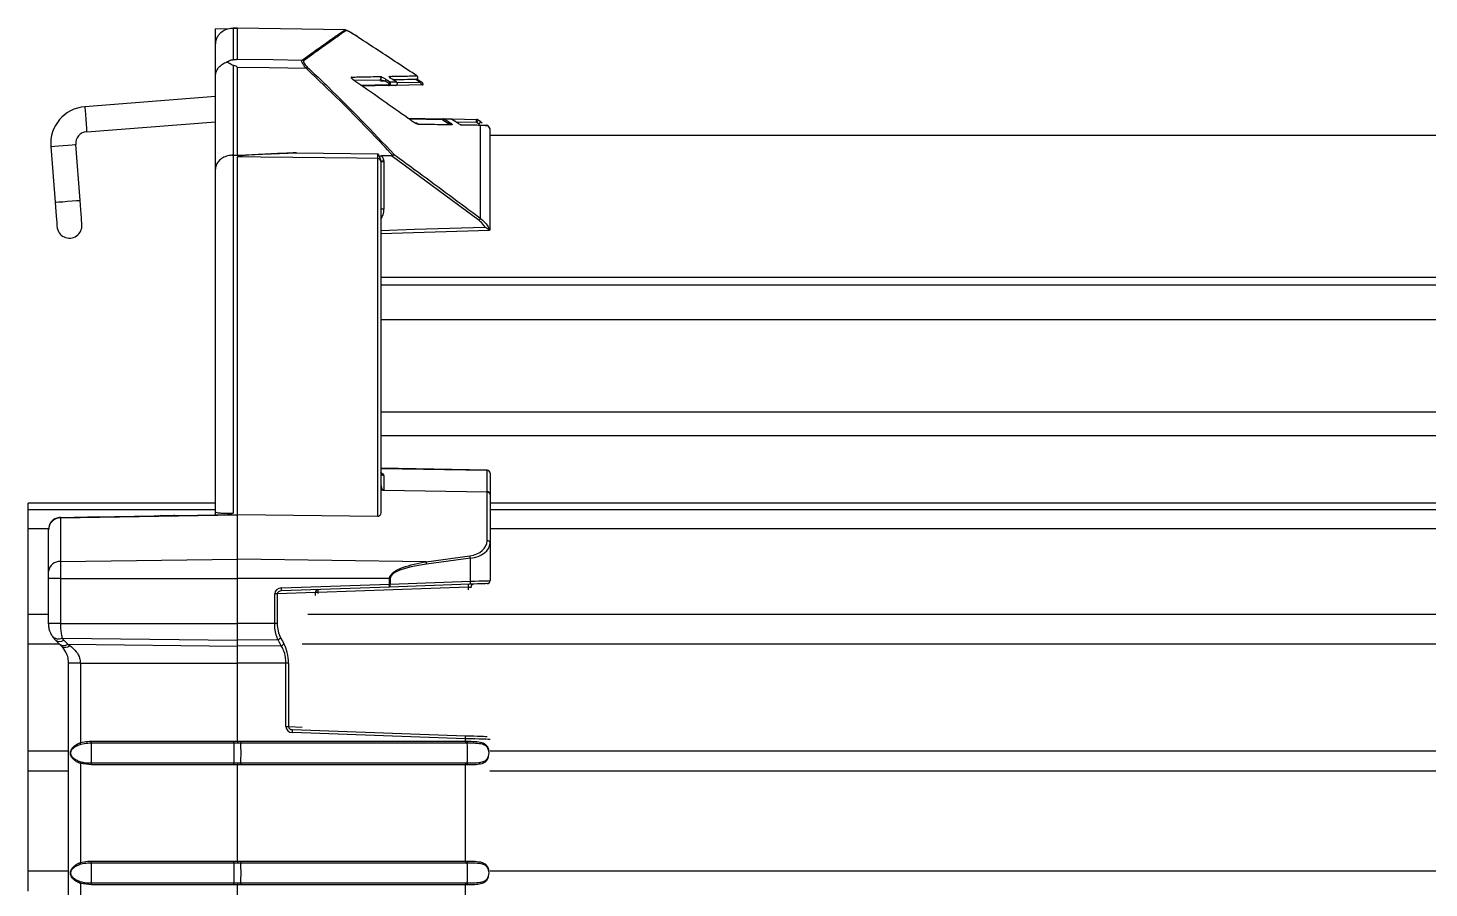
# Model space of a CAD drawing. Extents: x 7 to 135, y 3 to 97.
# Drawn here: x 86.81 to 93.83, y 41.46 to 45.77 of the extents above; entities that cross this region are included whole.
import ezdxf

# ---------------------------------------------------------------- set-up
doc = ezdxf.new("R2010")
doc.units = 0
doc.header["$MEASUREMENT"] = 0
doc.layers.add('OBJECT', color=7, linetype='CONTINUOUS')

msp = doc.modelspace()

# ---------------------------------------------------------------- linework, layer by layer
at = {"layer": 'OBJECT'}
for p, q in [((87.8131, 45.7642), (87.7501, 45.7653)), ((87.7501, 45.7064), (87.7501, 45.7653)), ((87.8601, 45.7692), (87.8384, 45.7688)), ((87.8385, 45.7687), (87.8601, 45.7691)), ((87.8385, 45.7687), (87.8385, 45.6107)), ((88.3981, 45.7598), (87.8601, 45.7692)), ((87.8601, 45.7691), (87.8601, 45.7692)), ((87.8601, 45.6136), (87.8601, 45.7691)), ((88.3975, 45.7597), (87.8601, 45.7691)), ((87.7501, 45.6827), (87.7541, 45.7092)), ((87.7501, 45.6827), (87.7501, 45.7064)), ((87.7501, 45.5252), (87.7501, 45.6827)), ((87.7501, 45.0621), (87.7501, 45.5252)), ((87.8385, 45.582), (87.8385, 45.1327)), ((87.8601, 45.1328), (87.8601, 45.5721)), ((88.6204, 45.5272), (88.6236, 45.5273)), ((88.7591, 45.5298), (88.7592, 45.5298)), ((88.5719, 45.5083), (88.4481, 45.5062)), ((88.4778, 45.4837), (88.6164, 45.4861)), ((88.6165, 45.4811), (88.4848, 45.4788)), ((88.5996, 45.5038), (88.5768, 45.5034)), ((88.6213, 45.4891), (88.5996, 45.5038)), ((88.6164, 45.4861), (88.6165, 45.4811)), ((88.7852, 45.484), (88.6524, 45.4817)), ((88.6587, 45.4968), (88.7728, 45.4988)), ((88.7728, 45.4988), (88.7536, 45.5115)), ((88.7539, 45.5115), (88.7539, 45.5115)), ((87.7501, 45.4257), (87.0962, 45.3748)), ((88.7142, 45.3179), (88.8868, 45.3149)), ((88.8867, 45.3099), (88.7215, 45.3127)), ((88.9338, 45.3128), (88.9333, 45.3131)), ((88.9368, 45.314), (89.0576, 45.3119)), ((87.1059, 45.2502), (87.7501, 45.3003)), ((88.7509, 45.2942), (88.7596, 45.2941)), ((88.7642, 45.289), (88.7642, 45.289)), ((88.7642, 45.289), (88.9301, 45.2861)), ((88.914, 45.2914), (88.8867, 45.3099)), ((89.0576, 45.2969), (88.9545, 45.2987)), ((88.9781, 45.2853), (89.0731, 45.2836)), ((89.0704, 45.2884), (89.0576, 45.2969)), ((89.0655, 45.3093), (89.0783, 45.3008)), ((89.0783, 45.3008), (89.0862, 45.2942)), ((89.0783, 44.8161), (89.0783, 45.2818)), ((89.1181, 45.278), (89.118, 45.278)), ((89.1251, 44.7605), (89.1251, 45.2639)), ((86.9261, 45.1761), (86.9478, 44.8969)), ((87.0724, 44.9066), (87.0507, 45.1857)), ((96.9221, 45.2308), (89.1251, 45.2308)), ((87.8324, 45.1322), (87.8333, 45.1323)), ((87.8333, 45.1323), (87.8385, 45.1324)), ((87.8385, 45.1324), (87.8601, 45.1328)), ((87.8385, 45.1327), (87.8601, 45.1328)), ((87.8385, 45.1324), (87.8385, 43.3404)), ((87.8601, 45.1328), (88.1557, 45.1444)), ((87.8601, 43.3323), (87.8601, 45.1251)), ((88.1557, 45.1444), (88.5634, 45.1389)), ((88.5634, 43.3242), (88.5634, 45.1156)), ((88.5781, 45.1026), (88.577, 45.1095)), ((88.5781, 45.1017), (88.5781, 45.1026)), ((88.5781, 45.1017), (88.5781, 43.3422)), ((88.5781, 45.1017), (88.5928, 45.1017)), ((88.6316, 45.129), (88.581, 45.1293)), ((88.5928, 45.1031), (88.5928, 45.1017)), ((88.5928, 45.1017), (88.5928, 44.8646)), ((89.0704, 44.8053), (88.6316, 45.129)), ((87.7501, 43.3467), (87.7501, 45.0621)), ((88.5781, 44.8646), (88.5928, 44.8646)), ((88.5781, 44.741), (89.1224, 44.7578)), ((89.1231, 44.7587), (89.1241, 44.7584)), ((96.2148, 44.52), (88.5781, 44.52)), ((96.2141, 44.4827), (88.5781, 44.4827)), ((96.2361, 44.3081), (88.5781, 44.3081)), ((96.6472, 43.8457), (88.5781, 43.8457)), ((96.9221, 43.7275), (88.5781, 43.7275)), ((89.1104, 43.5561), (88.5781, 43.5654)), ((89.1104, 43.5544), (88.5781, 43.5632)), ((88.5928, 43.529), (88.5928, 43.4562)), ((89.1104, 43.5544), (89.1104, 43.5561)), ((89.1104, 43.448), (89.1104, 43.5544)), ((89.1251, 43.5411), (89.1251, 43.54)), ((89.1251, 43.54), (89.1251, 43.4337)), ((88.5928, 43.454), (88.5928, 43.4562)), ((88.5928, 43.4562), (89.1104, 43.448)), ((89.1104, 43.4458), (88.5928, 43.454)), ((89.1104, 43.2033), (89.1104, 43.4458)), ((89.1251, 43.4337), (89.1251, 43.1911)), ((87.7501, 43.3914), (86.8121, 43.3914)), ((86.8121, 43.3578), (86.8121, 43.3914)), ((86.8121, 43.2629), (86.8121, 43.3578)), ((87.7501, 43.3578), (86.8121, 43.3578)), ((96.9121, 43.3914), (89.1251, 43.3914)), ((96.9121, 43.3578), (89.1251, 43.3578)), ((86.9741, 43.3169), (87.8601, 43.3323)), ((86.9741, 43.3194), (87.1122, 43.3218)), ((86.9741, 43.3194), (86.9741, 43.3169)), ((86.9741, 43.3169), (86.9741, 43.0981)), ((87.4439, 43.3254), (87.1459, 43.3202)), ((87.4774, 43.3282), (87.5422, 43.3293)), ((87.7451, 43.3306), (87.5759, 43.3277)), ((87.7501, 43.3308), (87.7451, 43.3306)), ((87.7501, 43.3311), (87.7501, 43.3308)), ((87.7968, 43.3312), (87.8601, 43.3323)), ((87.8085, 43.3321), (87.7968, 43.3312)), ((87.8085, 43.3321), (87.8601, 43.3323)), ((87.8601, 43.1107), (87.8601, 43.3323)), ((88.5634, 43.3242), (87.8601, 43.3323)), ((86.8121, 42.8338), (86.8121, 43.2629)), ((86.9152, 43.2629), (86.8121, 43.2629)), ((86.9151, 43.2572), (86.9151, 43.2594)), ((86.9151, 43.0496), (86.9151, 43.2572)), ((96.9121, 43.2629), (89.1251, 43.2629)), ((89.1251, 43.1911), (89.1251, 43.0028)), ((86.9741, 43.0981), (87.8601, 43.1107)), ((86.9741, 43.0981), (86.9741, 43.0136)), ((87.8601, 43.0136), (87.8601, 43.1107)), ((88.8049, 43.0973), (87.8601, 43.1107)), ((88.8049, 43.0973), (89.0237, 43.127)), ((89.0266, 43.1149), (88.8079, 43.0852)), ((89.0266, 42.9998), (89.0266, 43.1149)), ((86.9151, 43.0136), (86.9151, 43.0496)), ((86.9151, 42.789), (86.9151, 43.0136)), ((86.9741, 43.0136), (86.9151, 43.0136)), ((86.9741, 43.0136), (86.9741, 42.789)), ((86.9741, 43.0136), (87.8601, 43.0136)), ((88.6219, 43.0136), (87.8601, 43.0136)), ((87.8601, 42.789), (87.8601, 43.0136)), ((88.6248, 43.0136), (88.6219, 43.0136)), ((88.6219, 42.9858), (88.6219, 43.0136)), ((88.6248, 43.0136), (88.6248, 42.9858)), ((88.6248, 42.9858), (89.0266, 42.9998)), ((88.0471, 42.789), (88.0471, 42.9366)), ((88.0599, 42.9366), (88.0471, 42.9366)), ((88.2509, 42.9433), (88.0599, 42.9366)), ((88.0599, 42.9366), (88.0599, 42.789)), ((88.0806, 42.9669), (88.6219, 42.9858)), ((88.6221, 42.9708), (88.0809, 42.9519)), ((88.2638, 42.9433), (88.2509, 42.9433)), ((88.2509, 42.9278), (88.2509, 42.9433)), ((89.0166, 42.9695), (88.2638, 42.9433)), ((88.2638, 42.9433), (88.2638, 42.9382)), ((88.6219, 42.9858), (88.6248, 42.9858)), ((89.0239, 42.9848), (88.6221, 42.9708)), ((89.0166, 42.9561), (89.0166, 42.9695)), ((89.0312, 42.9705), (89.0293, 42.9704)), ((89.0293, 42.9704), (89.0293, 42.9662)), ((86.8121, 42.6853), (86.8121, 42.8338)), ((86.9151, 42.8338), (86.8121, 42.8338)), ((86.9741, 42.789), (86.9151, 42.789)), ((86.9741, 42.789), (87.8601, 42.789)), ((87.8601, 42.7042), (87.8601, 42.789)), ((88.0471, 42.789), (87.8601, 42.789)), ((88.0599, 42.789), (88.0471, 42.789)), ((96.9121, 42.8338), (88.2125, 42.8338)), ((88.0766, 42.7173), (88.0931, 42.6878)), ((86.8121, 42.1483), (86.8121, 42.6853)), ((86.9691, 42.6853), (86.8121, 42.6853)), ((86.9695, 42.685), (86.9503, 42.7042)), ((86.9831, 42.715), (87.8601, 42.7042)), ((86.9916, 42.7042), (87.0109, 42.685)), ((87.0109, 42.685), (87.8601, 42.6745)), ((87.0109, 42.685), (87.0213, 42.6777)), ((88.0637, 42.7067), (87.8601, 42.7042)), ((87.8601, 42.6745), (87.8601, 42.7042)), ((88.0803, 42.6772), (87.8601, 42.6745)), ((87.8601, 42.5896), (87.8601, 42.6745)), ((88.0803, 42.6772), (88.0637, 42.7067)), ((96.9121, 42.6853), (88.1854, 42.6853)), ((87.0741, 42.5896), (87.0151, 42.5896)), ((87.0151, 40.489), (87.0151, 42.5896)), ((87.0741, 42.5896), (87.8601, 42.5896)), ((87.0741, 42.5896), (87.0741, 42.1918)), ((88.103, 42.5896), (87.8601, 42.5896)), ((87.8601, 42.1985), (87.8601, 42.5896)), ((88.1159, 42.5896), (88.103, 42.5896)), ((88.103, 42.2721), (88.103, 42.5896)), ((88.1159, 42.5896), (88.1159, 42.2721)), ((88.103, 42.2721), (88.1159, 42.2721)), ((88.1159, 42.2721), (88.1854, 42.2697)), ((89.0023, 42.2116), (88.1366, 42.2419)), ((88.1369, 42.2568), (89.0025, 42.2266)), ((87.8425, 42.1886), (87.1289, 42.1886)), ((87.1291, 42.1985), (87.8427, 42.1985)), ((87.8601, 42.1886), (87.8425, 42.1886)), ((87.8427, 42.1985), (87.8601, 42.1985)), ((87.8601, 42.1985), (87.8776, 42.1985)), ((87.8777, 42.1886), (87.8601, 42.1886)), ((87.8776, 42.1985), (89.0023, 42.1985)), ((89.0024, 42.1886), (87.8777, 42.1886)), ((89.0023, 42.1985), (89.0023, 42.2116)), ((89.0023, 42.1985), (89.0105, 42.1985)), ((89.0113, 42.1887), (89.0024, 42.1886)), ((87.0151, 42.1483), (86.8121, 42.1483)), ((86.8121, 42.0483), (86.8121, 42.1483)), ((87.0741, 42.0868), (87.0741, 41.5918)), ((87.1291, 42.0802), (87.0741, 42.0868)), ((87.1289, 42.09), (87.8425, 42.09)), ((87.8425, 42.09), (87.8601, 42.0901)), ((87.8601, 42.0901), (87.8777, 42.09)), ((87.8777, 42.09), (89.0024, 42.09)), ((89.0024, 42.09), (89.0113, 42.09)), ((96.9121, 42.1483), (89.1249, 42.1483)), ((87.0151, 42.0483), (86.8121, 42.0483)), ((86.8121, 41.5483), (86.8121, 42.0483)), ((87.8427, 42.0802), (87.1291, 42.0802)), ((87.8601, 42.0802), (87.8427, 42.0802)), ((87.8776, 42.0802), (87.8601, 42.0802)), ((87.8601, 41.5985), (87.8601, 42.0802)), ((89.0023, 42.0802), (87.8776, 42.0802)), ((89.0023, 41.5985), (89.0023, 42.0802)), ((89.0105, 42.0801), (89.0023, 42.0802)), ((96.9121, 42.0483), (89.1249, 42.0483)), ((87.1291, 41.5985), (87.8427, 41.5985)), ((87.8427, 41.5985), (87.8601, 41.5985)), ((87.8601, 41.5985), (87.8776, 41.5985)), ((87.8776, 41.5985), (89.0023, 41.5985)), ((89.0023, 41.5985), (89.0105, 41.5985)), ((87.0151, 41.5483), (86.8121, 41.5483)), ((86.8121, 41.4483), (86.8121, 41.5483)), ((87.8425, 41.5886), (87.1289, 41.5886)), ((87.8601, 41.5886), (87.8425, 41.5886)), ((87.8777, 41.5886), (87.8601, 41.5886)), ((89.0024, 41.5886), (87.8777, 41.5886)), ((89.0113, 41.5887), (89.0024, 41.5886)), ((96.9121, 41.5483), (89.1249, 41.5483)), ((87.0741, 41.4868), (87.0741, 40.9918)), ((87.1291, 41.4802), (87.0741, 41.4868)), ((87.1289, 41.49), (87.8425, 41.49)), ((87.8427, 41.4802), (87.1291, 41.4802)), ((87.8425, 41.49), (87.8601, 41.4901)), ((87.8601, 41.4802), (87.8427, 41.4802)), ((87.8601, 41.4901), (87.8777, 41.49)), ((87.8776, 41.4802), (87.8601, 41.4802)), ((87.8601, 40.9985), (87.8601, 41.4802)), ((89.0023, 41.4802), (87.8776, 41.4802)), ((87.8777, 41.49), (89.0024, 41.49)), ((89.0023, 40.9985), (89.0023, 41.4802)), ((89.0105, 41.4801), (89.0023, 41.4802)), ((89.0024, 41.49), (89.0113, 41.49))]:
    msp.add_line(p, q, dxfattribs=at)
at = {"layer": 'OBJECT', "flags": 128}
for points in [[(87.8601, 45.6136), (88.0401, 45.6108), (88.1846, 45.6085)], [(88.2055, 45.5668), (88.0189, 45.5697), (87.8601, 45.5721)], [(88.4491, 45.5043), (88.4491, 45.5043), (88.4489, 45.5039)], [(88.5996, 45.5038), (88.6005, 45.5052), (88.6014, 45.5065), (88.6023, 45.5078), (88.603, 45.509), (88.6037, 45.51), (88.6043, 45.5108), (88.6047, 45.5114), (88.605, 45.5119)], [(88.605, 45.5119), (88.6216, 45.5007), (88.6238, 45.4992)], [(88.6213, 45.4891), (88.622, 45.4888), (88.6227, 45.4885), (88.6233, 45.4882), (88.6239, 45.488), (88.6244, 45.4877), (88.6249, 45.4875), (88.6253, 45.4873), (88.6256, 45.4872)], [(88.6552, 45.4998), (88.6386, 45.5109), (88.6364, 45.5125)], [(88.7594, 45.5135), (88.7638, 45.5107), (88.7755, 45.503)], [(88.7728, 45.4988), (88.7734, 45.4997), (88.7739, 45.5005), (88.7744, 45.5013), (88.7749, 45.5019), (88.7752, 45.5025), (88.7754, 45.5028), (88.7755, 45.503), (88.7755, 45.503)], [(87.0962, 45.3748), (87.0965, 45.3701), (87.0976, 45.3566), (87.0992, 45.3364), (87.101, 45.3125), (87.1029, 45.2887), (87.1044, 45.2685), (87.1055, 45.255), (87.1059, 45.2502)], [(88.8867, 45.3099), (88.8867, 45.3108), (88.8867, 45.3118), (88.8867, 45.3126), (88.8868, 45.3134), (88.8868, 45.314), (88.8868, 45.3145), (88.8868, 45.3148), (88.8868, 45.3149)], [(88.8997, 45.3128), (88.9163, 45.3016), (88.9194, 45.2994)], [(88.9542, 45.2989), (88.9376, 45.31), (88.9344, 45.3122)], [(88.914, 45.2914), (88.9149, 45.2928), (88.9158, 45.2941), (88.9167, 45.2953), (88.9175, 45.2965), (88.9181, 45.2975), (88.9187, 45.2983), (88.9191, 45.299), (88.9194, 45.2994)], [(89.0704, 45.2884), (89.0722, 45.291), (89.0738, 45.2936), (89.0753, 45.2959), (89.0766, 45.2978), (89.0775, 45.2993), (89.0782, 45.3004), (89.0784, 45.3009), (89.0783, 45.3008)], [(86.9261, 45.1761), (86.9308, 45.1764), (86.9443, 45.1775), (86.9645, 45.179), (86.9884, 45.1809), (87.0122, 45.1828), (87.0324, 45.1843), (87.0459, 45.1854), (87.0507, 45.1857)], [(88.5634, 45.1156), (88.4581, 45.117), (87.9782, 45.1235), (87.8601, 45.1251)], [(86.9478, 44.8969), (86.9525, 44.8973), (86.966, 44.8983), (86.9862, 44.8999), (87.0101, 44.9017), (87.0339, 44.9036), (87.0542, 44.9052), (87.0677, 44.9062), (87.0724, 44.9066), (87.0724, 44.9066)], [(86.9478, 44.8969), (86.9496, 44.8731), (86.9514, 44.8502), (86.9531, 44.829), (86.9545, 44.8105), (86.9557, 44.7953), (86.9566, 44.7841), (86.9571, 44.7771), (86.9573, 44.7748)], [(87.0819, 44.7845), (87.0817, 44.7868), (87.0812, 44.7938), (87.0803, 44.805), (87.0791, 44.8202), (87.0777, 44.8387), (87.076, 44.8598), (87.0743, 44.8828), (87.0724, 44.9066)], [(88.5781, 44.7563), (88.7478, 44.7616), (89.1, 44.7725)], [(89.0266, 42.9998), (89.0496, 43.0005), (89.0708, 43.0011), (89.0894, 43.0017), (89.1045, 43.0022), (89.1158, 43.0025), (89.1228, 43.0027), (89.1251, 43.0028)], [(89.0166, 42.9695), (89.0197, 42.9698), (89.0226, 42.97), (89.0253, 42.9701), (89.0275, 42.9703), (89.0293, 42.9704)], [(89.1106, 42.9878), (89.1086, 42.9878), (89.1025, 42.9875), (89.0925, 42.9872), (89.0792, 42.9867), (89.0629, 42.9862), (89.0442, 42.9855), (89.0239, 42.9848)], [(86.98, 42.6745), (86.9764, 42.678), (86.9729, 42.6815), (86.9695, 42.685)], [(89.0025, 42.2266), (89.0237, 42.2259), (89.0441, 42.2252), (89.0627, 42.2245), (89.0791, 42.2239), (89.0925, 42.2235), (89.1024, 42.2231), (89.1086, 42.2229), (89.1106, 42.2228)], [(89.1251, 42.2078), (89.1228, 42.2079), (89.1158, 42.2081), (89.1045, 42.2085), (89.0893, 42.2089), (89.0707, 42.2095), (89.0494, 42.2102), (89.0264, 42.2109), (89.0023, 42.2116)]]:
    msp.add_lwpolyline(points, dxfattribs=at)
at = {"layer": 'OBJECT'}
for centre, radius, start, end in [((88.3971, 45.7447), 0.015, 56.45872, 88.57482), ((88.1834, 45.5935), 0.015, 52.69568, 85.40949), ((88.216, 45.555), 0.0158, 99.65398, 131.84542), ((88.4241, 45.5159), 0.0105, 1.53241, 47.82162), ((88.571, 45.5184), 0.0101, 275.23025, 52.24655), ((88.7535, 45.5215), 0.01, 272.06608, 55.82168), ((88.7537, 45.5215), 0.01, 271.01087, 56.69147), ((87.1105, 45.1904), 0.185, 94.44673, 184.44673), ((88.8919, 45.3123), 0.00257, 3.06028, 71.1855), ((89.0573, 45.2969), 0.015, 56.49712, 89), ((88.8416, 45.3044), 0.2161, 358.01134, 1.98866), ((87.1105, 45.1904), 0.06, 94.44673, 184.44673), ((88.764, 45.281), 0.00799, 46.64603, 88.46064), ((88.9299, 45.2775), 0.00856, 50.33598, 88.71976), ((88.9779, 45.2765), 0.00876, 51.46463, 88.7798), ((88.8674, 45.4276), 0.2308, 325.49293, 329.18139), ((89.0729, 45.2744), 0.00923, 53.82695, 88.88456), ((89.1094, 45.273), 0.00996, 29.96774, 88.96558), ((89.1094, 45.273), 0.01, 30.16901, 88.99689), ((88.5638, 45.1012), 0.0144, 5.48272, 91.56169), ((88.8143, 39.3383), 5.7691, 92.20052, 92.34687), ((87.0196, 44.7796), 0.0625, 184.44673, 4.44673), ((88.6127, 45.1487), 0.5723, 323.11993, 324.45963), ((88.5928, 43.5437), 0.0147, 181.29974, 270.29926), ((89.1101, 43.5411), 0.015, 0, 89), ((89.1104, 43.5397), 0.0147, 1.29165, 90.30619), ((88.9708, 43.4469), 0.1396, 359.54877, 0.45123), ((89.1104, 43.4334), 0.0147, 1.29047, 90.30736), ((89.1115, 43.4321), 0.0137, 6.52816, 94.54379), ((89.1115, 43.1896), 0.0137, 6.52816, 94.54379), ((86.9697, 43.0434), 0.055, 85.46333, 173.46404), ((88.7589, 43.0798), 0.0493, 6.23465, 20.78993), ((88.9776, 43.1096), 0.0492, 6.23351, 20.79106), ((89.0068, 42.9956), 0.0202, 327.86668, 12.05348), ((89.1101, 43.0028), 0.015, 272, 0), ((87.8668, 42.9556), 0.2141, 358.99343, 3.00646), ((88.265, 42.9442), 0.0141, 95.9424, 183.98268), ((88.4797, 42.9545), 0.2162, 179.01295, 182.98692), ((88.4081, 42.9745), 0.2141, 358.99345, 3.00642), ((88.605, 42.9815), 0.0202, 327.86717, 12.05317), ((89.2325, 42.9808), 0.2162, 179.01295, 182.98692), ((89.0433, 42.9715), 0.014, 96.24723, 184.25862), ((86.9653, 42.754), 0.0428, 221.1279, 294.4457), ((87.0351, 42.789), 0.12, 211.78932, 225), ((88.0584, 42.7262), 0.0202, 285.12916, 333.89946), ((86.9709, 42.7341), 0.0364, 235.32763, 304.69024), ((86.9902, 42.7149), 0.0364, 235.32834, 304.68953), ((86.9984, 42.7053), 0.0359, 239.14557, 309.68585), ((87.0341, 42.7466), 0.06, 211.78932, 225), ((88.075, 42.6967), 0.0202, 285.12804, 333.90493), ((87.9207, 42.2531), 0.2162, 357.01304, 0.98707), ((88.7885, 42.2229), 0.2141, 356.99354, 1.00657), ((86.7868, 42.0924), 0.304, 17.34975, 19.08637), ((88.5751, 42.1393), 1.447, 178.04749, 181.95251), ((86.9274, 42.1965), 0.2017, 357.75355, 0.55572), ((89.2878, 42.1393), 1.4461, 178.04628, 181.95372), ((87.6395, 42.1966), 0.2031, 357.76387, 0.54539), ((88.0792, 42.1965), 0.2017, 179.44428, 182.24645), ((86.4324, 42.1393), 1.4461, 358.04628, 1.95372), ((89.2054, 42.1966), 0.2031, 179.45461, 182.23613), ((89.0531, 42.197), 0.0427, 177.98946, 191.30946), ((87.5731, 42.1393), 1.439, 358.03505, 1.96495), ((89.0701, 42.1393), 0.05, 324.24294, 35.8098), ((86.7868, 42.1862), 0.304, 340.91363, 342.65025), ((86.9274, 42.0821), 0.2017, 359.44428, 2.24645), ((87.6395, 42.0821), 0.2031, 359.45461, 2.23613), ((88.0792, 42.0821), 0.2017, 177.75355, 180.55572), ((89.2054, 42.0821), 0.2031, 177.76387, 180.54539), ((89.0531, 42.0816), 0.0427, 168.69054, 182.01054), ((86.9274, 41.5965), 0.2016, 357.75353, 0.55573), ((87.6395, 41.5966), 0.2031, 357.76386, 0.5454), ((88.0792, 41.5965), 0.2016, 179.44427, 182.24647), ((89.2054, 41.5966), 0.2031, 179.4546, 182.23614), ((89.0532, 41.597), 0.0427, 177.98978, 191.30906), ((86.7868, 41.4925), 0.3039, 17.34954, 19.08658), ((88.5751, 41.5393), 1.447, 178.04749, 181.95251), ((89.2878, 41.5393), 1.4461, 178.04627, 181.95373), ((86.4325, 41.5393), 1.4461, 358.04627, 1.95373), ((87.5731, 41.5393), 1.439, 358.03504, 1.96496), ((89.0701, 41.5393), 0.05, 324.24294, 35.8098), ((86.7867, 41.5862), 0.304, 340.91391, 342.65025), ((86.9274, 41.4821), 0.2017, 359.44432, 2.24642), ((87.6395, 41.4821), 0.2032, 359.45465, 2.23609), ((88.0792, 41.4821), 0.2017, 177.75358, 180.55568), ((89.2054, 41.4821), 0.2032, 177.76391, 180.54535), ((89.0531, 41.4816), 0.0427, 168.69068, 182.01041)]:
    msp.add_arc(centre, radius, start, end, dxfattribs=at)
for centre, major_axis, ratio, start_param, end_param in [((87.8401, 44.9589), (-0.0018, 0.1738), 0.51772, 6.280239, 6.348687), ((88.5931, 43.4964), (0.0002, 0.0402), 0.373218, 1.584582, 2.635626), ((88.5934, 43.5086), (0.0004, 0.0545), 0.550206, 2.620432, 2.634383), ((86.9751, 43.2572), (0.06, 0), 0.995217, 1.58825, 3.141593), ((87.1302, 43.3071), (0.0231, -0.0126), 0.325231, 2.083927, 2.62324), ((87.46, 43.3128), (0.0226, 0.0134), 0.325231, 0.518351, 1.057579), ((87.5602, 43.3146), (0.0231, -0.0126), 0.325231, 2.084033, 2.62324), ((89.0004, 43.2056), (0.1099, -0.005), 0.725828, 4.958963, 6.316306), ((89.0001, 43.1935), (0.125, -0.004), 0.638968, 4.946351, 6.303694), ((89.0163, 43.0136), (0.3916, 0), 0.216052, 2.1323, 3.141593), ((88.0817, 42.9369), (0.0346, 0.0012), 0.866033, 1.571978, 3.112246), ((88.0814, 42.9369), (0.0215, 0.0007), 0.696919, 1.571721, 3.111989), ((88.1158, 42.789), (0, 0.1008), 0.554335, 1.570796, 2.36306), ((88.0395, 42.5896), (0, 0.1379), 0.554335, 4.712389, 5.504652), ((88.1377, 42.2718), (0.0346, -0.0012), 0.866033, 3.170939, 4.711207), ((88.1374, 42.2718), (0.0215, -0.0007), 0.696919, 3.171197, 4.711464)]:
    msp.add_ellipse(centre, major_axis=major_axis, ratio=ratio, start_param=start_param, end_param=end_param, dxfattribs=at)
for points, knots in [([(87.7541, 45.7092), (87.7565, 45.7155), (87.7613, 45.728), (87.7751, 45.7458), (87.7968, 45.7621), (87.8197, 45.7685), (87.8347, 45.7688), (87.8384, 45.7687), (87.8385, 45.7687)], [0, 0, 0, 0, 0.154754, 0.308532, 0.552253, 0.887139, 0.997088, 1, 1, 1, 1]), ([(88.1846, 45.6085), (88.209, 45.6261), (88.2578, 45.6612), (88.3169, 45.7031), (88.3656, 45.7374), (88.3868, 45.7523), (88.3975, 45.7597)], [0, 0, 0, 0, 0.2485107, 0.4970101, 0.7485096, 1, 1, 1, 1]), ([(88.4054, 45.7572), (88.3949, 45.7499), (88.3739, 45.7352), (88.3257, 45.701), (88.2666, 45.659), (88.2172, 45.6233), (88.1925, 45.6055)], [0, 0, 0, 0, 0.248431, 0.496871, 0.74843, 1, 1, 1, 1]), ([(88.467, 45.7217), (88.4639, 45.7237), (88.4507, 45.7325), (88.4307, 45.7448), (88.4125, 45.755), (88.405, 45.7584), (88.4003, 45.7598), (88.3974, 45.7597), (88.3963, 45.7597)], [0, 0, 0, 0, 0.121037, 0.522559, 0.779856, 0.901381, 0.958429, 1, 1, 1, 1]), ([(88.467, 45.7217), (88.4588, 45.727), (88.4434, 45.737), (88.4243, 45.7484), (88.4126, 45.7547), (88.4069, 45.7572), (88.4058, 45.7572), (88.4054, 45.7572)], [0, 0, 0, 0, 0.336915, 0.637044, 0.80818, 0.916143, 1, 1, 1, 1]), ([(88.7591, 45.5298), (88.7264, 45.5513), (88.629, 45.6153), (88.5316, 45.6793), (88.467, 45.7217)], [0, 0, 0, 0, 0.33666, 1, 1, 1, 1]), ([(87.7501, 45.5252), (87.7501, 45.5253), (87.7501, 45.5328), (87.7527, 45.549), (87.7647, 45.5711), (87.7839, 45.5894), (87.8001, 45.5964), (87.8076, 45.5996)], [0, 0, 0, 0, 0.003868, 0.241099, 0.519796, 0.778259, 1, 1, 1, 1]), ([(87.8076, 45.5996), (87.8133, 45.6026), (87.8219, 45.607), (87.8324, 45.61), (87.8374, 45.6106), (87.8385, 45.6107)], [0, 0, 0, 0, 0.603418, 0.908915, 1, 1, 1, 1]), ([(87.8385, 45.582), (87.8354, 45.5833), (87.8235, 45.5883), (87.8143, 45.5948), (87.8076, 45.5996)], [0, 0, 0, 0, 0.262267, 1, 1, 1, 1]), ([(87.8385, 45.6107), (87.8412, 45.6109), (87.8456, 45.6113), (87.8511, 45.6118), (87.8552, 45.6123), (87.8579, 45.6127), (87.8595, 45.6131), (87.86, 45.6133), (87.8601, 45.6135), (87.8601, 45.6136)], [0, 0, 0, 0, 0.321664, 0.541381, 0.693108, 0.852124, 0.915851, 0.968949, 1, 1, 1, 1]), ([(88.2055, 45.5668), (88.2007, 45.5724), (88.192, 45.5826), (88.1845, 45.5952), (88.1818, 45.6042), (88.1837, 45.6071), (88.1846, 45.6085)], [0, 0, 0, 0, 0.310489, 0.568553, 0.784349, 1, 1, 1, 1]), ([(88.1925, 45.6055), (88.1916, 45.6043), (88.1897, 45.6019), (88.1924, 45.5943), (88.2001, 45.5836), (88.2087, 45.5752), (88.2134, 45.5706)], [0, 0, 0, 0, 0.210464, 0.421163, 0.679146, 1, 1, 1, 1]), ([(87.8601, 45.5721), (87.8601, 45.5725), (87.8599, 45.5733), (87.8588, 45.5747), (87.8549, 45.5774), (87.8477, 45.5798), (87.8414, 45.5813), (87.8385, 45.582)], [0, 0, 0, 0, 0.047436, 0.109266, 0.225812, 0.646325, 1, 1, 1, 1]), ([(88.6388, 45.131), (88.569, 45.2052), (88.4293, 45.354), (88.2801, 45.4958), (88.2055, 45.5668)], [0, 0, 0, 0, 0.499625, 1, 1, 1, 1]), ([(88.2134, 45.5706), (88.2201, 45.5642), (88.254, 45.5324), (88.4026, 45.3909), (88.5366, 45.2501), (88.6452, 45.1358)], [0, 0, 0, 0, 0.0451909, 0.2259546, 1, 1, 1, 1]), ([(88.4311, 45.5236), (88.4306, 45.5236), (88.4295, 45.5234), (88.4292, 45.5221), (88.4302, 45.52), (88.433, 45.5167), (88.4392, 45.511), (88.4451, 45.5067), (88.4489, 45.5039)], [0, 0, 0, 0, 0.105676, 0.211942, 0.31018, 0.443919, 0.649257, 1, 1, 1, 1]), ([(88.4311, 45.5236), (88.4342, 45.5237), (88.4493, 45.524), (88.5011, 45.525), (88.5444, 45.5258), (88.5772, 45.5264)], [0, 0, 0, 0, 0.057286, 0.286437, 1, 1, 1, 1]), ([(88.5772, 45.5264), (88.5781, 45.5262), (88.5799, 45.5259), (88.5852, 45.5236), (88.5936, 45.5192), (88.6007, 45.5146), (88.605, 45.5119)], [0, 0, 0, 0, 0.1468262, 0.3078897, 0.5837122, 1, 1, 1, 1]), ([(88.6197, 45.5262), (88.6196, 45.5265), (88.6195, 45.527), (88.6201, 45.5271), (88.6204, 45.5272)], [0, 0, 0, 0, 0.502885, 1, 1, 1, 1]), ([(88.6214, 45.524), (88.621, 45.5244), (88.6202, 45.5253), (88.6198, 45.5259), (88.6197, 45.5262)], [0, 0, 0, 0, 0.505843, 1, 1, 1, 1]), ([(88.6197, 45.5262), (88.6203, 45.5258), (88.6217, 45.525), (88.6233, 45.5228), (88.6241, 45.5204), (88.6239, 45.5187), (88.6238, 45.5182)], [0, 0, 0, 0, 0.2345358, 0.5129384, 0.8324221, 1, 1, 1, 1]), ([(88.6204, 45.5272), (88.6211, 45.5267), (88.6227, 45.5256), (88.6245, 45.5231), (88.6255, 45.5205), (88.6254, 45.5187), (88.6253, 45.5181)], [0, 0, 0, 0, 0.236965, 0.518215, 0.834748, 1, 1, 1, 1]), ([(88.6284, 45.5181), (88.6271, 45.5191), (88.6245, 45.5211), (88.6224, 45.523), (88.6214, 45.524)], [0, 0, 0, 0, 0.497698, 1, 1, 1, 1]), ([(88.6214, 45.524), (88.6219, 45.5237), (88.623, 45.523), (88.624, 45.5213), (88.6246, 45.5195), (88.6243, 45.5181), (88.6242, 45.5176)], [0, 0, 0, 0, 0.249107, 0.534507, 0.839407, 1, 1, 1, 1]), ([(88.6236, 45.5273), (88.6248, 45.5273), (88.6351, 45.5275), (88.6804, 45.5283), (88.7257, 45.5292), (88.7533, 45.5297), (88.7591, 45.5298)], [0, 0, 0, 0, 0.020101, 0.181177, 0.826231, 1, 1, 1, 1]), ([(88.6275, 45.5185), (88.6275, 45.5187), (88.6277, 45.52), (88.6272, 45.5224), (88.6259, 45.5252), (88.6244, 45.5266), (88.6236, 45.5273)], [0, 0, 0, 0, 0.07221, 0.381489, 0.690739, 1, 1, 1, 1]), ([(88.4492, 45.5043), (88.4471, 45.5058), (88.4428, 45.5088), (88.4376, 45.5131), (88.4343, 45.5163), (88.4334, 45.5175), (88.4331, 45.5178), (88.4332, 45.5178), (88.4332, 45.5178)], [0, 0, 0, 0, 0.305324, 0.651128, 0.853145, 0.946359, 0.998318, 1, 1, 1, 1]), ([(88.729, 45.3075), (88.6877, 45.3366), (88.5944, 45.4022), (88.5009, 45.4675), (88.4489, 45.5039)], [0, 0, 0, 0, 0.442712, 1, 1, 1, 1]), ([(88.5996, 45.5038), (88.5953, 45.5047), (88.5884, 45.5061), (88.5801, 45.5074), (88.575, 45.5082), (88.5729, 45.5083), (88.5719, 45.5083)], [0, 0, 0, 0, 0.449943, 0.736954, 0.888394, 1, 1, 1, 1]), ([(88.6164, 45.4861), (88.617, 45.4862), (88.6183, 45.4863), (88.62, 45.4873), (88.6209, 45.4884), (88.6212, 45.489), (88.6213, 45.4891)], [0, 0, 0, 0, 0.3189422, 0.6383576, 0.9444327, 1, 1, 1, 1]), ([(88.6165, 45.4811), (88.6177, 45.4812), (88.6201, 45.4815), (88.6232, 45.4836), (88.6249, 45.4857), (88.6255, 45.487), (88.6256, 45.4872)], [0, 0, 0, 0, 0.313806, 0.631963, 0.942952, 1, 1, 1, 1]), ([(88.6519, 45.4817), (88.6475, 45.4816), (88.6361, 45.4814), (88.624, 45.4812), (88.6165, 45.4811)], [0, 0, 0, 0, 0.378404, 1, 1, 1, 1]), ([(88.6213, 45.4891), (88.6217, 45.4899), (88.6225, 45.4914), (88.6234, 45.4939), (88.6241, 45.4964), (88.6241, 45.4979), (88.624, 45.4987), (88.6239, 45.4989), (88.6239, 45.499), (88.6238, 45.4991), (88.6238, 45.4991), (88.6238, 45.4992), (88.6238, 45.4992), (88.6238, 45.4992)], [0, 0, 0, 0, 0.177166, 0.378154, 0.60222, 0.860537, 0.921412, 0.955496, 0.974756, 0.985673, 0.988711, 0.990729, 1, 1, 1, 1]), ([(88.6238, 45.4992), (88.6306, 45.4993), (88.6413, 45.4995), (88.6515, 45.4997), (88.6552, 45.4998)], [0, 0, 0, 0, 0.636481, 1, 1, 1, 1]), ([(88.6256, 45.4872), (88.6258, 45.488), (88.6264, 45.4896), (88.6266, 45.4924), (88.6262, 45.4954), (88.6253, 45.4974), (88.6245, 45.4985), (88.6242, 45.4988), (88.624, 45.499), (88.6239, 45.4991), (88.6239, 45.4991), (88.6239, 45.4991), (88.6238, 45.4992), (88.6238, 45.4992)], [0, 0, 0, 0, 0.177167, 0.37817, 0.602226, 0.860583, 0.921428, 0.955483, 0.974776, 0.985715, 0.988718, 0.990769, 1, 1, 1, 1]), ([(88.6364, 45.5125), (88.6337, 45.5143), (88.631, 45.5162), (88.6285, 45.518), (88.6284, 45.5181)], [0, 0, 0, 0, 0.991961, 1, 1, 1, 1]), ([(88.7539, 45.5115), (88.7362, 45.5112), (88.7051, 45.5106), (88.6575, 45.5098), (88.6368, 45.5094)], [0, 0, 0, 0, 0.566204, 1, 1, 1, 1]), ([(88.6519, 45.4817), (88.6531, 45.4818), (88.6555, 45.4821), (88.6574, 45.4836), (88.6584, 45.4843)], [0, 0, 0, 0, 0.4976357, 1, 1, 1, 1]), ([(88.6584, 45.4843), (88.6589, 45.4848), (88.6599, 45.4858), (88.6608, 45.4878), (88.6613, 45.4902), (88.6609, 45.4933), (88.6594, 45.4963), (88.6576, 45.4982), (88.6564, 45.499), (88.6559, 45.4994), (88.6556, 45.4996), (88.6554, 45.4997), (88.6553, 45.4998), (88.6552, 45.4998)], [0, 0, 0, 0, 0.109492, 0.219164, 0.341378, 0.50215, 0.736133, 0.872153, 0.934214, 0.965737, 0.982087, 0.993428, 1, 1, 1, 1]), ([(88.7852, 45.484), (88.7852, 45.484), (88.7854, 45.4841), (88.7853, 45.4846), (88.7845, 45.486), (88.7829, 45.488), (88.7799, 45.4915), (88.7764, 45.4953), (88.7736, 45.498), (88.7728, 45.4988)], [0, 0, 0, 0, 0.048176, 0.165704, 0.278682, 0.431053, 0.573675, 0.879074, 1, 1, 1, 1]), ([(88.7852, 45.4841), (88.7856, 45.4841), (88.7865, 45.4841), (88.788, 45.4848), (88.7894, 45.486), (88.7902, 45.4877), (88.7903, 45.4894), (88.7901, 45.4907), (88.7896, 45.4918), (88.7889, 45.4928), (88.7878, 45.494), (88.7854, 45.496), (88.7803, 45.4998), (88.776, 45.5026), (88.7735, 45.5043)], [0, 0, 0, 0, 0.036098, 0.086599, 0.142328, 0.202332, 0.249321, 0.290046, 0.327767, 0.365856, 0.41317, 0.543269, 0.726676, 1, 1, 1, 1]), ([(88.8867, 45.3099), (88.8875, 45.3101), (88.8897, 45.3109), (88.8924, 45.3118), (88.8941, 45.3123), (88.8945, 45.3125)], [0, 0, 0, 0, 0.289222, 0.820415, 1, 1, 1, 1]), ([(88.8868, 45.3149), (88.8885, 45.3148), (88.8906, 45.3148), (88.8924, 45.3148), (88.8928, 45.3148)], [0, 0, 0, 0, 0.828094, 1, 1, 1, 1]), ([(88.8928, 45.3148), (88.8929, 45.3148), (88.8943, 45.3147), (88.8962, 45.3143), (88.8981, 45.3136), (88.8989, 45.3132), (88.8993, 45.313), (88.8995, 45.3129), (88.8996, 45.3128), (88.8997, 45.3128), (88.8997, 45.3128)], [0, 0, 0, 0, 0.039442, 0.574337, 0.784792, 0.888808, 0.942177, 0.969923, 0.982847, 1, 1, 1, 1]), ([(88.8928, 45.3148), (88.8994, 45.3146), (88.9121, 45.3144), (88.9242, 45.3142), (88.9299, 45.3141)], [0, 0, 0, 0, 0.525646, 1, 1, 1, 1]), ([(88.8945, 45.3125), (88.8946, 45.3125), (88.8957, 45.3128), (88.8972, 45.3131), (88.8986, 45.313), (88.8991, 45.3129), (88.8994, 45.3128), (88.8996, 45.3128), (88.8997, 45.3128), (88.8997, 45.3128), (88.8997, 45.3128)], [0, 0, 0, 0, 0.039421, 0.573678, 0.784254, 0.888517, 0.942059, 0.969807, 0.982778, 1, 1, 1, 1]), ([(88.9344, 45.3122), (88.9289, 45.3123), (88.9176, 45.3125), (88.9058, 45.3127), (88.8997, 45.3128)], [0, 0, 0, 0, 0.484586, 1, 1, 1, 1]), ([(88.9299, 45.3141), (88.9304, 45.3141), (88.9314, 45.314), (88.9326, 45.3135), (88.9334, 45.313), (88.9339, 45.3127), (88.9341, 45.3125), (88.9342, 45.3124), (88.9343, 45.3123), (88.9343, 45.3123), (88.9343, 45.3122), (88.9344, 45.3122)], [0, 0, 0, 0, 0.296555, 0.614537, 0.783026, 0.877003, 0.930069, 0.960122, 0.975468, 0.980039, 1, 1, 1, 1]), ([(88.9339, 45.3129), (88.9339, 45.3128), (88.9341, 45.3127), (88.9342, 45.3125), (88.9343, 45.3124), (88.9343, 45.3123), (88.9343, 45.3123), (88.9344, 45.3122), (88.9344, 45.3122), (88.9344, 45.3122)], [0, 0, 0, 0, 0.4052225, 0.6627145, 0.8082523, 0.8908084, 0.9328876, 0.9452824, 1, 1, 1, 1]), ([(88.729, 45.3075), (88.732, 45.3055), (88.7407, 45.2995), (88.753, 45.2927), (88.764, 45.2877), (88.7679, 45.2871), (88.7695, 45.2868)], [0, 0, 0, 0, 0.21222, 0.612182, 0.848351, 1, 1, 1, 1]), ([(88.9354, 45.2841), (88.9326, 45.2842), (88.9187, 45.2844), (88.8668, 45.2852), (88.8117, 45.2861), (88.7695, 45.2868)], [0, 0, 0, 0, 0.055071, 0.275369, 1, 1, 1, 1]), ([(88.9301, 45.2861), (88.9303, 45.2861), (88.9307, 45.2861), (88.931, 45.2862), (88.9311, 45.2863), (88.9311, 45.2864), (88.9309, 45.2866), (88.9301, 45.2869), (88.9268, 45.2881), (88.9212, 45.2896), (88.9162, 45.2908), (88.914, 45.2914)], [0, 0, 0, 0, 0.041868, 0.064271, 0.082592, 0.101003, 0.122113, 0.157087, 0.258634, 0.664159, 1, 1, 1, 1]), ([(88.9194, 45.2994), (88.9228, 45.2971), (88.9279, 45.2935), (88.9332, 45.289), (88.9355, 45.2865), (88.9364, 45.2851), (88.9364, 45.2843), (88.9357, 45.2842), (88.9354, 45.2841)], [0, 0, 0, 0, 0.386648, 0.5958757, 0.724511, 0.8111465, 0.905836, 1, 1, 1, 1]), ([(88.9833, 45.2834), (88.9831, 45.2834), (88.9823, 45.2834), (88.9798, 45.2843), (88.9745, 45.2867), (88.9657, 45.2914), (88.9585, 45.2961), (88.9542, 45.2989)], [0, 0, 0, 0, 0.038585, 0.160835, 0.32022, 0.601368, 1, 1, 1, 1]), ([(89.0783, 45.2818), (89.0763, 45.2819), (89.0663, 45.282), (89.0369, 45.2825), (89.0052, 45.283), (88.9833, 45.2834)], [0, 0, 0, 0, 0.072108, 0.360568, 1, 1, 1, 1]), ([(89.0731, 45.2836), (89.0819, 45.2834), (89.0996, 45.2831), (89.1062, 45.283), (89.1096, 45.283)], [0, 0, 0, 0, 0.496456, 1, 1, 1, 1]), ([(89.118, 45.278), (89.1174, 45.2781), (89.1142, 45.2785), (89.1059, 45.2797), (89.0888, 45.281), (89.0783, 45.2818)], [0, 0, 0, 0, 0.088986, 0.445032, 1, 1, 1, 1]), ([(89.1251, 45.2639), (89.1235, 45.2674), (89.1213, 45.2722), (89.1187, 45.2768), (89.118, 45.278)], [0, 0, 0, 0, 0.7452342, 1, 1, 1, 1]), ([(87.8324, 45.1322), (87.8234, 45.131), (87.8048, 45.1284), (87.7801, 45.1162), (87.761, 45.0984), (87.7517, 45.0794), (87.7501, 45.0669), (87.7501, 45.0622), (87.7501, 45.0621)], [0, 0, 0, 0, 0.1988897, 0.4139415, 0.6337059, 0.8629598, 0.9963351, 1, 1, 1, 1]), ([(88.1557, 45.1444), (88.1136, 45.1427), (88.0286, 45.1392), (87.9327, 45.1342), (87.8773, 45.1293), (87.8637, 45.127), (87.8609, 45.126), (87.8602, 45.1255), (87.8601, 45.1253), (87.8601, 45.1251)], [0, 0, 0, 0, 0.423317, 0.852654, 0.960457, 0.987768, 0.994063, 0.997437, 1, 1, 1, 1]), ([(88.5634, 45.1156), (88.5634, 45.1159), (88.5634, 45.1192), (88.5634, 45.1264), (88.5634, 45.1354), (88.5634, 45.1389)], [0, 0, 0, 0, 0.070437, 0.640081, 1, 1, 1, 1]), ([(88.5634, 45.1389), (88.5634, 45.1388), (88.5653, 45.1357), (88.5709, 45.1262), (88.5745, 45.1162), (88.577, 45.1095)], [0, 0, 0, 0, 0.008341, 0.336115, 1, 1, 1, 1]), ([(88.577, 45.1095), (88.5764, 45.1116), (88.5755, 45.1151), (88.5739, 45.1195), (88.573, 45.1226), (88.5728, 45.1249), (88.5733, 45.1265), (88.5743, 45.1277), (88.5763, 45.1287), (88.5786, 45.1292), (88.5803, 45.1293), (88.581, 45.1293)], [0, 0, 0, 0, 0.25856, 0.428138, 0.561798, 0.642322, 0.698948, 0.755894, 0.823274, 0.930931, 1, 1, 1, 1]), ([(88.581, 45.1293), (88.5829, 45.1272), (88.587, 45.1227), (88.5915, 45.1137), (88.5924, 45.1068), (88.5928, 45.1031)], [0, 0, 0, 0, 0.287533, 0.628238, 1, 1, 1, 1]), ([(88.6316, 45.129), (88.6326, 45.1291), (88.6348, 45.1291), (88.6374, 45.1298), (88.6385, 45.1307), (88.6388, 45.131)], [0, 0, 0, 0, 0.416798, 0.838195, 1, 1, 1, 1]), ([(88.6388, 45.131), (88.64, 45.132), (88.6422, 45.134), (88.6442, 45.1353), (88.6451, 45.1358), (88.6452, 45.1358), (88.6452, 45.1358)], [0, 0, 0, 0, 0.457511, 0.91469, 0.979772, 1, 1, 1, 1]), ([(88.6452, 45.1358), (88.6533, 45.1299), (88.6937, 45.1004), (88.8384, 44.9944), (88.9744, 44.8933), (89.0783, 44.8161)], [0, 0, 0, 0, 0.055719, 0.278598, 1, 1, 1, 1]), ([(88.5928, 44.8646), (88.5919, 44.8542), (88.5903, 44.8356), (88.5818, 44.8191), (88.5781, 44.8118)], [0, 0, 0, 0, 0.56136, 1, 1, 1, 1]), ([(89.1, 44.7725), (89.0983, 44.7752), (89.0904, 44.7877), (89.0792, 44.7975), (89.0704, 44.8053)], [0, 0, 0, 0, 0.214789, 1, 1, 1, 1]), ([(89.0783, 44.8161), (89.0882, 44.8075), (89.1065, 44.7915), (89.1185, 44.7696), (89.123, 44.759), (89.1231, 44.7587)], [0, 0, 0, 0, 0.52938, 0.986503, 1, 1, 1, 1]), ([(89.1, 44.7725), (89.1001, 44.7725), (89.1026, 44.7711), (89.1083, 44.768), (89.1154, 44.7637), (89.1209, 44.7602), (89.1225, 44.7591), (89.1231, 44.7587)], [0, 0, 0, 0, 0.005372, 0.277585, 0.636341, 0.845814, 1, 1, 1, 1]), ([(89.1244, 44.7583), (89.1247, 44.7586), (89.1251, 44.759), (89.1251, 44.7601), (89.1251, 44.7605)], [0, 0, 0, 0, 0.719398, 1, 1, 1, 1]), ([(88.5776, 43.5452), (88.5817, 43.5426), (88.5898, 43.5374), (88.5918, 43.5319), (88.5928, 43.529)], [0, 0, 0, 0, 0.4934341, 1, 1, 1, 1]), ([(88.5785, 43.461), (88.5798, 43.4613), (88.5823, 43.462), (88.5845, 43.4615), (88.5857, 43.4613)], [0, 0, 0, 0, 0.499998, 1, 1, 1, 1]), ([(88.5928, 43.454), (88.592, 43.4541), (88.5903, 43.4542), (88.5871, 43.455), (88.5827, 43.4571), (88.5801, 43.4595), (88.5785, 43.461)], [0, 0, 0, 0, 0.1346217, 0.2688545, 0.5291954, 1, 1, 1, 1]), ([(88.5857, 43.4613), (88.5862, 43.4605), (88.5872, 43.4591), (88.589, 43.4575), (88.5906, 43.4567), (88.5918, 43.4563), (88.5925, 43.4563), (88.5928, 43.4562)], [0, 0, 0, 0, 0.398766, 0.696285, 0.853669, 0.929977, 1, 1, 1, 1]), ([(87.7501, 43.3358), (87.7501, 43.3359), (87.7501, 43.3378), (87.7501, 43.3429), (87.7501, 43.3467), (87.7501, 43.3467)], [0, 0, 0, 0, 0.0726127, 0.9876379, 1, 1, 1, 1]), ([(87.7501, 43.3467), (87.7506, 43.3461), (87.7518, 43.3446), (87.7628, 43.3425), (87.7827, 43.3409), (87.8079, 43.3401), (87.8262, 43.3402), (87.8363, 43.3403), (87.8375, 43.3404), (87.8385, 43.3404)], [0, 0, 0, 0, 0.164707, 0.389764, 0.613177, 0.797004, 0.976438, 0.979592, 1, 1, 1, 1]), ([(86.9741, 43.3194), (86.9663, 43.3183), (86.9508, 43.3163), (86.9313, 43.3024), (86.9178, 43.2827), (86.916, 43.2671), (86.9151, 43.2594)], [0, 0, 0, 0, 0.249997, 0.5, 0.749999, 1, 1, 1, 1]), ([(87.1459, 43.3202), (87.1452, 43.3201), (87.1437, 43.3201), (87.1402, 43.32), (87.1362, 43.3199), (87.132, 43.3198), (87.1281, 43.3198), (87.125, 43.3198), (87.123, 43.3198), (87.1227, 43.3198), (87.1225, 43.3198)], [0, 0, 0, 0, 0.127103, 0.254191, 0.38123, 0.508217, 0.635163, 0.762164, 0.889242, 1, 1, 1, 1]), ([(87.4673, 43.3258), (87.4671, 43.3258), (87.4667, 43.3258), (87.4644, 43.3257), (87.4612, 43.3256), (87.4572, 43.3255), (87.453, 43.3254), (87.449, 43.3254), (87.4458, 43.3254), (87.4445, 43.3254), (87.4439, 43.3254)], [0, 0, 0, 0, 0.1271877, 0.2543888, 0.3815427, 0.5086134, 0.635584, 0.7625711, 0.8895236, 1, 1, 1, 1]), ([(87.5759, 43.3277), (87.5752, 43.3276), (87.5737, 43.3276), (87.5702, 43.3275), (87.5662, 43.3274), (87.562, 43.3273), (87.5581, 43.3273), (87.555, 43.3273), (87.553, 43.3273), (87.5527, 43.3273), (87.5525, 43.3273)], [0, 0, 0, 0, 0.127087, 0.25421, 0.381233, 0.508203, 0.635167, 0.762152, 0.889214, 1, 1, 1, 1]), ([(87.7968, 43.3312), (87.7897, 43.3312), (87.7704, 43.331), (87.758, 43.3311), (87.7501, 43.3311)], [0, 0, 0, 0, 0.3655701, 1, 1, 1, 1]), ([(87.8385, 43.3404), (87.8384, 43.3403), (87.8288, 43.3366), (87.8186, 43.3344), (87.8085, 43.3321)], [0, 0, 0, 0, 0.0120293, 1, 1, 1, 1]), ([(88.5781, 43.3422), (88.5776, 43.3383), (88.577, 43.3333), (88.5727, 43.3279), (88.5699, 43.3258), (88.5668, 43.3246), (88.5646, 43.3242), (88.5635, 43.3242), (88.5634, 43.3242)], [0, 0, 0, 0, 0.539137, 0.681535, 0.82475, 0.906905, 0.989841, 1, 1, 1, 1]), ([(88.6219, 43.0136), (88.6221, 43.0161), (88.6227, 43.0222), (88.6288, 43.0332), (88.6489, 43.0522), (88.7085, 43.079), (88.7654, 43.0898), (88.8049, 43.0973)], [0, 0, 0, 0, 0.035203, 0.085099, 0.170352, 0.423262, 1, 1, 1, 1]), ([(86.9331, 42.7258), (86.9299, 42.7317), (86.9231, 42.744), (86.9165, 42.7657), (86.9156, 42.7813), (86.9151, 42.789)], [0, 0, 0, 0, 0.314562, 0.657889, 1, 1, 1, 1]), ([(86.9741, 42.789), (86.9743, 42.7799), (86.9747, 42.7614), (86.9782, 42.7356), (86.9814, 42.7218), (86.9831, 42.715)], [0, 0, 0, 0, 0.332129, 0.6724522, 1, 1, 1, 1]), ([(88.0637, 42.7067), (88.0606, 42.714), (88.0538, 42.7301), (88.048, 42.7594), (88.0474, 42.7804), (88.0471, 42.789)], [0, 0, 0, 0, 0.324416, 0.721533, 1, 1, 1, 1]), ([(87.0151, 42.5896), (87.0146, 42.598), (87.0133, 42.6182), (87.0013, 42.6494), (86.9877, 42.6654), (86.98, 42.6745)], [0, 0, 0, 0, 0.2332811, 0.5654591, 1, 1, 1, 1]), ([(87.0213, 42.6777), (87.0329, 42.6683), (87.0532, 42.6518), (87.0713, 42.6193), (87.0732, 42.5983), (87.0741, 42.5896)], [0, 0, 0, 0, 0.43819, 0.768764, 1, 1, 1, 1]), ([(88.103, 42.5896), (88.1026, 42.5997), (88.1015, 42.6225), (88.0933, 42.6534), (88.0844, 42.6697), (88.0803, 42.6772)], [0, 0, 0, 0, 0.301732, 0.677548, 1, 1, 1, 1]), ([(87.0741, 42.0868), (87.0676, 42.0898), (87.0543, 42.0958), (87.0385, 42.1081), (87.0295, 42.1195), (87.0254, 42.1293), (87.0241, 42.1357), (87.0241, 42.1418), (87.025, 42.1481), (87.0286, 42.1579), (87.0375, 42.1696), (87.0532, 42.1822), (87.067, 42.1886), (87.0741, 42.1918)], [0, 0, 0, 0, 0.128459, 0.265197, 0.392988, 0.437148, 0.483317, 0.514866, 0.545911, 0.602368, 0.724257, 0.859499, 1, 1, 1, 1]), ([(87.0769, 42.1831), (87.0696, 42.1804), (87.0554, 42.1752), (87.0392, 42.1647), (87.03, 42.1551), (87.0262, 42.1468), (87.0251, 42.1414), (87.0251, 42.1365), (87.026, 42.1331), (87.0273, 42.1294), (87.0308, 42.1225), (87.0401, 42.1132), (87.0565, 42.103), (87.0702, 42.098), (87.0769, 42.0956)], [0, 0, 0, 0, 0.147739, 0.286543, 0.407208, 0.459793, 0.487157, 0.514362, 0.551098, 0.555603, 0.597248, 0.724143, 0.86479, 1, 1, 1, 1]), ([(87.0741, 42.1918), (87.0866, 42.1946), (87.1048, 42.1985), (87.1233, 42.1985), (87.1291, 42.1985)], [0, 0, 0, 0, 0.6903936, 1, 1, 1, 1]), ([(87.1289, 42.1886), (87.1233, 42.1886), (87.1058, 42.1886), (87.0886, 42.1853), (87.0769, 42.1831)], [0, 0, 0, 0, 0.318593, 1, 1, 1, 1]), ([(87.8601, 42.1985), (87.8601, 42.1973), (87.8601, 42.1951), (87.8601, 42.1921), (87.8601, 42.1899), (87.8601, 42.1889), (87.8601, 42.1887), (87.8601, 42.1886)], [0, 0, 0, 0, 0.2407359, 0.4814604, 0.7222098, 0.9521993, 1, 1, 1, 1]), ([(89.0105, 42.1985), (89.0242, 42.1985), (89.0516, 42.1986), (89.0841, 42.1941), (89.1038, 42.1836), (89.113, 42.1705), (89.1169, 42.1588), (89.1178, 42.1512), (89.1181, 42.1483)], [0, 0, 0, 0, 0.256826, 0.513593, 0.714927, 0.852555, 0.94382, 1, 1, 1, 1]), ([(89.1141, 42.1622), (89.1139, 42.1626), (89.1122, 42.1681), (89.1046, 42.176), (89.0863, 42.1853), (89.054, 42.1886), (89.0257, 42.1887), (89.0113, 42.1887)], [0, 0, 0, 0, 0.011363, 0.159762, 0.386494, 0.688358, 1, 1, 1, 1]), ([(87.0769, 42.0956), (87.0835, 42.094), (87.1005, 42.09), (87.1181, 42.09), (87.1289, 42.09)], [0, 0, 0, 0, 0.38291, 1, 1, 1, 1]), ([(87.8601, 42.0901), (87.8601, 42.09), (87.8601, 42.0898), (87.8601, 42.0888), (87.8601, 42.0866), (87.8601, 42.0836), (87.8601, 42.0813), (87.8601, 42.0802)], [0, 0, 0, 0, 0.047801, 0.27779, 0.51854, 0.759264, 1, 1, 1, 1]), ([(89.1164, 42.1208), (89.1159, 42.1183), (89.114, 42.1096), (89.1061, 42.0975), (89.09, 42.0869), (89.0639, 42.0813), (89.0361, 42.08), (89.0172, 42.0801), (89.0105, 42.0801)], [0, 0, 0, 0, 0.058144, 0.202927, 0.41028, 0.620937, 0.864516, 1, 1, 1, 1]), ([(89.0113, 42.09), (89.0184, 42.09), (89.0382, 42.0899), (89.0665, 42.091), (89.0919, 42.0954), (89.1068, 42.1045), (89.1135, 42.1128), (89.1149, 42.1183), (89.115, 42.1185)], [0, 0, 0, 0, 0.150755, 0.417884, 0.641297, 0.852874, 0.993973, 1, 1, 1, 1]), ([(87.0741, 41.5918), (87.0866, 41.5946), (87.1048, 41.5985), (87.1233, 41.5985), (87.1291, 41.5985)], [0, 0, 0, 0, 0.6903936, 1, 1, 1, 1]), ([(87.8601, 41.5985), (87.8601, 41.5973), (87.8601, 41.5951), (87.8601, 41.5921), (87.8601, 41.5899), (87.8601, 41.5889), (87.8601, 41.5887), (87.8601, 41.5886)], [0, 0, 0, 0, 0.240727, 0.481453, 0.722208, 0.952199, 1, 1, 1, 1]), ([(89.0105, 41.5985), (89.0242, 41.5985), (89.0516, 41.5986), (89.0841, 41.5941), (89.1038, 41.5836), (89.113, 41.5705), (89.1169, 41.5588), (89.1178, 41.5512), (89.1181, 41.5483)], [0, 0, 0, 0, 0.256825, 0.513593, 0.714927, 0.852555, 0.94382, 1, 1, 1, 1]), ([(87.0741, 41.4868), (87.0676, 41.4898), (87.0543, 41.4958), (87.0385, 41.5081), (87.0295, 41.5195), (87.0254, 41.5293), (87.0241, 41.5357), (87.0241, 41.5418), (87.025, 41.5481), (87.0286, 41.5579), (87.0375, 41.5696), (87.0532, 41.5822), (87.067, 41.5886), (87.0741, 41.5918)], [0, 0, 0, 0, 0.12846, 0.265197, 0.392987, 0.437148, 0.483317, 0.514866, 0.545911, 0.602368, 0.724257, 0.859499, 1, 1, 1, 1]), ([(87.0769, 41.5831), (87.0696, 41.5804), (87.0554, 41.5752), (87.0392, 41.5647), (87.03, 41.5551), (87.0262, 41.5468), (87.0251, 41.5414), (87.0251, 41.5365), (87.026, 41.5331), (87.0273, 41.5294), (87.0308, 41.5225), (87.0401, 41.5132), (87.0565, 41.503), (87.0702, 41.498), (87.0769, 41.4956)], [0, 0, 0, 0, 0.147739, 0.286543, 0.407208, 0.459793, 0.487156, 0.514362, 0.551098, 0.555603, 0.597248, 0.724143, 0.86479, 1, 1, 1, 1]), ([(87.1289, 41.5886), (87.1233, 41.5886), (87.1058, 41.5886), (87.0886, 41.5853), (87.0769, 41.5831)], [0, 0, 0, 0, 0.318593, 1, 1, 1, 1]), ([(89.1141, 41.5622), (89.1139, 41.5626), (89.1122, 41.5681), (89.1046, 41.576), (89.0863, 41.5853), (89.054, 41.5886), (89.0257, 41.5887), (89.0113, 41.5887)], [0, 0, 0, 0, 0.011364, 0.159762, 0.386494, 0.688358, 1, 1, 1, 1]), ([(87.0769, 41.4956), (87.0835, 41.494), (87.1005, 41.49), (87.1181, 41.49), (87.1289, 41.49)], [0, 0, 0, 0, 0.38291, 1, 1, 1, 1]), ([(87.8601, 41.4901), (87.8601, 41.49), (87.8601, 41.4898), (87.8601, 41.4888), (87.8601, 41.4866), (87.8601, 41.4836), (87.8601, 41.4813), (87.8601, 41.4802)], [0, 0, 0, 0, 0.047802, 0.277792, 0.518543, 0.759268, 1, 1, 1, 1]), ([(89.1164, 41.5208), (89.1159, 41.5183), (89.114, 41.5096), (89.1061, 41.4975), (89.09, 41.4869), (89.0639, 41.4813), (89.0361, 41.48), (89.0172, 41.4801), (89.0105, 41.4801)], [0, 0, 0, 0, 0.058144, 0.202927, 0.41028, 0.620937, 0.864516, 1, 1, 1, 1]), ([(89.0113, 41.49), (89.0184, 41.49), (89.0382, 41.4899), (89.0665, 41.491), (89.0919, 41.4954), (89.1068, 41.5045), (89.1135, 41.5128), (89.1149, 41.5183), (89.115, 41.5185)], [0, 0, 0, 0, 0.150755, 0.417884, 0.641297, 0.852874, 0.993973, 1, 1, 1, 1])]:
    msp.add_open_spline(points, degree=3, knots=knots, dxfattribs=at)

doc.saveas('drawing.dxf')
